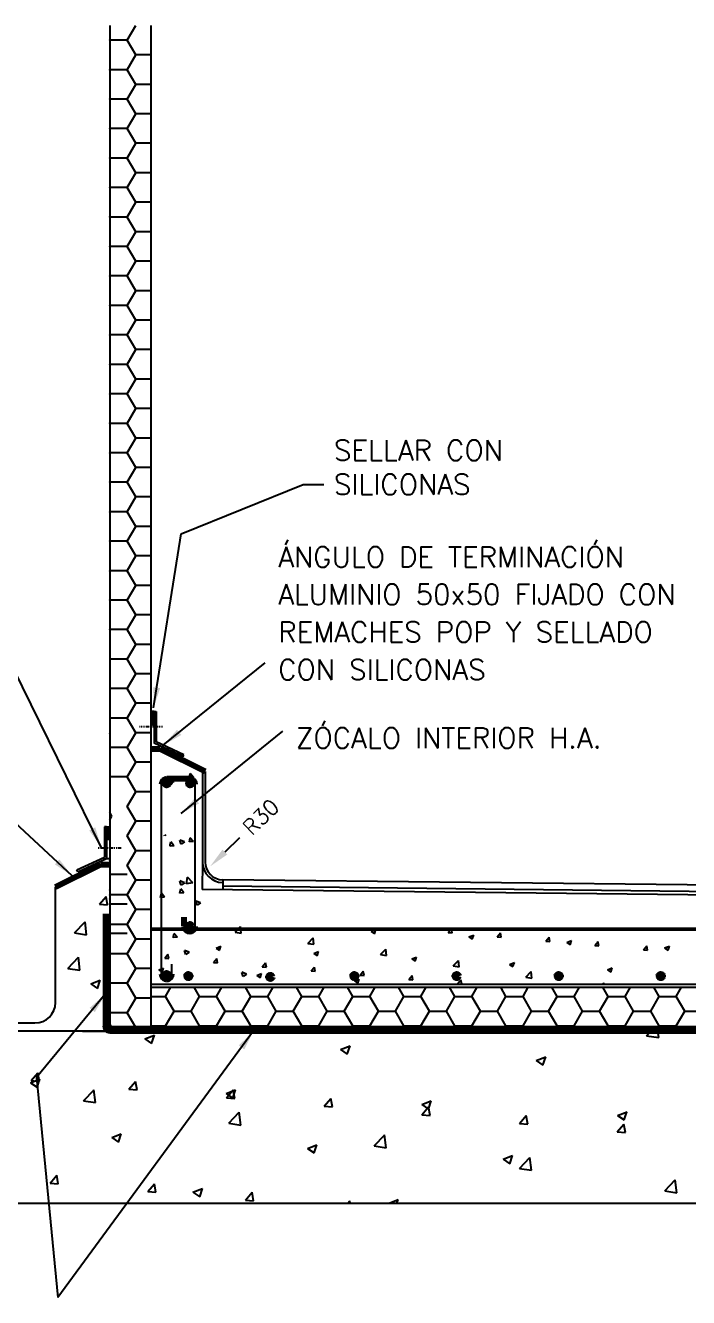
# Model space of a CAD drawing. Extents: x 20 to 15395, y -28849 to -19999.
# Drawn here: x 1567 to 2541, y -27824 to -25955 of the extents above; entities that cross this region are included whole.
import ezdxf
from ezdxf.enums import TextEntityAlignment as Align

# ---------------------------------------------------------------- set-up
doc = ezdxf.new("R2010")
doc.units = 0
doc.header["$LTSCALE"] = 0.1
doc.header["$MEASUREMENT"] = 0
doc.header["$PDMODE"] = 33
doc.linetypes.add('CEN2', pattern=[32, 16, -8, 0, -8])
doc.layers.get('DEFPOINTS').update_dxf_attribs({"linetype": 'CONTINUOUS'})
doc.layers.add('2.0', color=7, linetype='CONTINUOUS', lineweight=200)
for name, color, linetype in [('GR', 9, 'CONTINUOUS'), ('ISO-2', 24, 'CONTINUOUS'), ('ISO-FI', 140, 'CONTINUOUS'), ('ME', 7, 'CONTINUOUS'), ('MF', 8, 'CONTINUOUS'), ('TX', 13, 'CONTINUOUS')]:
    doc.layers.add(name, color=color, linetype=linetype)
doc.styles.add('ROMANS', font='romans')
doc.styles.get("Standard").update_dxf_attribs({"font": 'ITALIC'})
doc.dimstyles.new('RPM 1-15', dxfattribs={"dimscale": 15, "dimtxt": 1.5, "dimasz": 2, "dimexe": 0.0625, "dimexo": 0.38, "dimgap": 1, "dimtad": 0, "dimdec": 0, "dimtxsty": 'ROMANS', "dimcen": 2.5, "dimclrd": 256, "dimclre": 256, "dimclrt": 256, "dimazin": 0, "dimtfac": 1, "dimtdec": 0, "dimtmove": 0, "dimatfit": 1, "dimfxl": 1, "dimtolj": 1, "dimlwd": -1, "dimlwe": -1, "dimarcsym": 0})
doc.dimstyles.get("Standard").update_dxf_attribs({"dimtxt": 0.18, "dimasz": 0.18, "dimexe": 0.18, "dimexo": 0.0625, "dimgap": 0.09, "dimtad": 0, "dimtih": 1, "dimtoh": 1, "dimdec": 4, "dimzin": 0, "dimdsep": 46, "dimtxsty": 'Standard', "dimcen": 0.09, "dimadec": 0, "dimazin": 0, "dimtfac": 1, "dimtdec": 4, "dimtofl": 0, "dimtmove": 0, "dimatfit": 3, "dimfxl": 1, "dimtolj": 1, "dimtzin": 0, "dimarcsym": 0})

# ---------------------------------------------------------------- blocks, each defined once
blk = doc.blocks.new('*D424')
at = {"layer": 'DEFPOINTS', "color": 0, "transparency": 16777216}
for p in [(1857, -27172.6), (1838.4, -27190.7)]:
    blk.add_point(p, dxfattribs=at)
at = {"layer": 'TX', "transparency": 16777216}
blk.add_line((1881.4, -27148.8), (1859.9, -27169.8), dxfattribs=at)
blk.add_solid([(1856.4, -27166.2), (1863.4, -27173.4), (1838.4, -27190.7)], dxfattribs=at)
at = {"layer": 'TX', "transparency": 16777216, "insert": (1912.8, -27118.2), "char_height": 22.5, "attachment_point": 5, "rotation": 44.2828, "style": 'ROMANS'}
blk.add_mtext('\\A1;R30', dxfattribs=at)

msp = doc.modelspace()

# ---------------------------------------------------------------- hatches: boundary and pattern name
at = {"layer": 'TX'}
for points in [[(1751, -26982.2), (1756, -26982.2), (1756, -26963.3), (1751, -26963.3)], [(1796.1, -27033.9), (1798.2, -27029.4), (1781, -27021.5), (1778.9, -27026)], [(1691, -27151.4), (1686, -27151.4), (1686, -27132.5), (1691, -27132.5)], [(1646, -27203.2), (1643.9, -27198.6), (1661.1, -27190.7), (1663.1, -27195.3)]]:
    msp.add_hatch(color=256, dxfattribs=at).paths.add_polyline_path(points)

# ---------------------------------------------------------------- linework, layer by layer
at = {"layer": '2.0'}
for p, q in [((1765, -27018.8), (1751, -27018.8)), ((1831, -27051.6), (1765, -27018.8)), ((1808.4, -27062.3), (1774.9, -27062.3)), ((1611, -27220.9), (1677, -27188.1)), ((1677, -27188.1), (1691, -27188.1)), ((1684.7, -27260.6), (1684.7, -27425.2)), ((1685.4, -27260.6), (1685.4, -27425.2)), ((1686.1, -27260.6), (1686.1, -27425.2)), ((1686.7, -27260.6), (1686.7, -27425.2)), ((1687.4, -27260.6), (1687.4, -27425.2)), ((1800.3, -27278.5), (1800.3, -27265.4)), ((1691.4, -27429.2), (5348.4, -27429.2)), ((1691.4, -27429.8), (5348.4, -27429.8)), ((1691.4, -27430.5), (5348.4, -27430.5)), ((1691.4, -27431.2), (5348.4, -27431.2)), ((1691.4, -27431.8), (5348.4, -27431.8)), ((1691.4, -27432.5), (5348.4, -27432.5))]:
    msp.add_line(p, q, dxfattribs=at)
for centre, radius in [((1774.5, -27068.7), 3.15), ((1808.9, -27068.7), 3.15), ((1808.6, -27278.5), 3.15), ((1774.5, -27350.5), 3.15), ((1806.4, -27351.9), 3.17), ((1926.5, -27353.2), 3.15), ((2050.2, -27351.9), 3.17), ((2200.2, -27351.9), 3.17), ((2350.2, -27351.9), 3.17), ((2500.2, -27351.9), 3.17)]:
    msp.add_circle(centre, radius, dxfattribs=at)
for centre, radius, start, end in [((1775, -27070.3), 8, 90.587, 180), ((1808.3, -27070.3), 8, 0, 89.413), ((1808.3, -27278.5), 8, 180, 360), ((1775, -27348.9), 8, 180, 269.413), ((1774, -27348.9), 8, 270.587, 360), ((1691.4, -27425.2), 7.33, 180, 269.413), ((1691.4, -27425.2), 6.67, 180, 269.413), ((1691.4, -27425.2), 6, 180, 269.413), ((1691.4, -27425.2), 5.33, 180, 269.413), ((1691.4, -27425.2), 4.67, 180, 269.413), ((1691.4, -27425.2), 4, 180, 269.413)]:
    msp.add_arc(centre, radius, start, end, dxfattribs=at)
at = {"layer": 'GR'}
for p, q in [((1756, -26963.3), (1756, -27009.9)), ((1756, -26963.3), (1759, -26963.3)), ((1759, -26963.3), (1759, -27008)), ((1798.1, -27029.5), (1756, -27009.9)), ((1799.4, -27026.8), (1759, -27008)), ((1798.1, -27029.5), (1799.4, -27026.8)), ((1827, -27050.4), (1827, -27184.5)), ((1683, -27132.5), (1683, -27177.2)), ((1686, -27132.5), (1683, -27132.5)), ((1686, -27132.5), (1686, -27179.1)), ((1642.6, -27196.1), (1683, -27177.2)), ((1643.9, -27198.8), (1686, -27179.1)), ((1681, -27179.1), (1691, -27179.1)), ((1643.9, -27198.8), (1642.6, -27196.1)), ((5511.5, -27251.5), (1856.8, -27210.5)), ((1611, -27390.9), (1611, -27220.9)), ((5511.5, -27266), (1826.7, -27224.7)), ((5511.5, -27261), (1856.7, -27220)), ((1751, -27283.9), (5347.5, -27283.9)), ((1751, -27363.9), (5347.5, -27363.9)), ((1035.6, -27420.9), (1581, -27420.9)), ((1692.5, -27432.9), (1035.6, -27432.9)), ((1035.6, -27685.4), (6357.3, -27685.4))]:
    msp.add_line(p, q, dxfattribs=at)
for centre, start, end in [((1857.1, -27184.5), 180, 269.3579), ((1581, -27390.9), 270, 0)]:
    msp.add_arc(centre, 30, start, end, dxfattribs=at)
at = {"layer": 'ISO-2'}
for p, q in [((1716.6, -25977), (1729.1, -25955.3)), ((1691.6, -25977), (1691, -25975.9)), ((1691, -25978), (1691.6, -25977)), ((1716.6, -25977), (1691.6, -25977)), ((1729.1, -25998.6), (1716.6, -25977)), ((1716.6, -26020.3), (1729.1, -25998.6)), ((1751, -25998.6), (1729.1, -25998.6)), ((1691.6, -26020.3), (1691, -26019.2)), ((1691, -26021.3), (1691.6, -26020.3)), ((1716.6, -26020.3), (1691.6, -26020.3)), ((1729.1, -26041.9), (1716.6, -26020.3)), ((1716.6, -26063.6), (1729.1, -26041.9)), ((1751, -26041.9), (1729.1, -26041.9)), ((1691.6, -26063.6), (1691, -26062.5)), ((1691, -26064.6), (1691.6, -26063.6)), ((1716.6, -26063.6), (1691.6, -26063.6)), ((1729.1, -26085.2), (1716.6, -26063.6)), ((1716.6, -26106.9), (1729.1, -26085.2)), ((1751, -26085.2), (1729.1, -26085.2)), ((1691.6, -26106.9), (1691, -26105.8)), ((1691, -26107.9), (1691.6, -26106.9)), ((1716.6, -26106.9), (1691.6, -26106.9)), ((1729.1, -26128.5), (1716.6, -26106.9)), ((1716.6, -26150.2), (1729.1, -26128.5)), ((1751, -26128.5), (1729.1, -26128.5)), ((1691.6, -26150.2), (1691, -26149.1)), ((1691, -26151.2), (1691.6, -26150.2)), ((1716.6, -26150.2), (1691.6, -26150.2)), ((1729.1, -26171.8), (1716.6, -26150.2)), ((1716.6, -26193.5), (1729.1, -26171.8)), ((1751, -26171.8), (1729.1, -26171.8)), ((1691.6, -26193.5), (1691, -26192.4)), ((1691, -26194.5), (1691.6, -26193.5)), ((1716.6, -26193.5), (1691.6, -26193.5)), ((1729.1, -26215.1), (1716.6, -26193.5)), ((1716.6, -26236.8), (1729.1, -26215.1)), ((1751, -26215.1), (1729.1, -26215.1)), ((1691.6, -26236.8), (1691, -26235.7)), ((1691, -26237.8), (1691.6, -26236.8)), ((1716.6, -26236.8), (1691.6, -26236.8)), ((1729.1, -26258.4), (1716.6, -26236.8)), ((1716.6, -26280.1), (1729.1, -26258.4)), ((1751, -26258.4), (1729.1, -26258.4)), ((1691.6, -26280.1), (1691, -26279)), ((1691, -26281.1), (1691.6, -26280.1)), ((1716.6, -26280.1), (1691.6, -26280.1)), ((1729.1, -26301.7), (1716.6, -26280.1)), ((1716.6, -26323.4), (1729.1, -26301.7)), ((1751, -26301.7), (1729.1, -26301.7)), ((1691.6, -26323.4), (1691, -26322.3)), ((1691, -26324.4), (1691.6, -26323.4)), ((1716.6, -26323.4), (1691.6, -26323.4)), ((1729.1, -26345), (1716.6, -26323.4)), ((1716.6, -26366.7), (1729.1, -26345)), ((1751, -26345), (1729.1, -26345)), ((1691.6, -26366.7), (1691, -26365.7)), ((1691, -26367.7), (1691.6, -26366.7)), ((1716.6, -26366.7), (1691.6, -26366.7)), ((1729.1, -26388.3), (1716.6, -26366.7)), ((1716.6, -26410), (1729.1, -26388.3)), ((1751, -26388.3), (1729.1, -26388.3)), ((1691.6, -26410), (1691, -26409)), ((1691, -26411), (1691.6, -26410)), ((1716.6, -26410), (1691.6, -26410)), ((1729.1, -26431.6), (1716.6, -26410)), ((1716.6, -26453.3), (1729.1, -26431.6)), ((1751, -26431.6), (1729.1, -26431.6)), ((1691.6, -26453.3), (1691, -26452.3)), ((1691, -26454.3), (1691.6, -26453.3)), ((1716.6, -26453.3), (1691.6, -26453.3)), ((1729.1, -26474.9), (1716.6, -26453.3)), ((1716.6, -26496.6), (1729.1, -26474.9)), ((1751, -26474.9), (1729.1, -26474.9)), ((1691.6, -26496.6), (1691, -26495.6)), ((1691, -26497.6), (1691.6, -26496.6)), ((1716.6, -26496.6), (1691.6, -26496.6)), ((1729.1, -26518.2), (1716.6, -26496.6)), ((1716.6, -26539.9), (1729.1, -26518.2)), ((1751, -26518.2), (1729.1, -26518.2)), ((1691.6, -26539.9), (1691, -26538.9)), ((1691, -26540.9), (1691.6, -26539.9)), ((1716.6, -26539.9), (1691.6, -26539.9)), ((1729.1, -26561.5), (1716.6, -26539.9)), ((1716.6, -26583.2), (1729.1, -26561.5)), ((1751, -26561.5), (1729.1, -26561.5)), ((1691.6, -26583.2), (1691, -26582.2)), ((1691, -26584.2), (1691.6, -26583.2)), ((1716.6, -26583.2), (1691.6, -26583.2)), ((1729.1, -26604.8), (1716.6, -26583.2)), ((1716.6, -26626.5), (1729.1, -26604.8)), ((1751, -26604.8), (1729.1, -26604.8)), ((1691.6, -26626.5), (1691, -26625.5)), ((1691, -26627.5), (1691.6, -26626.5)), ((1716.6, -26626.5), (1691.6, -26626.5)), ((1729.1, -26648.1), (1716.6, -26626.5)), ((1716.6, -26669.8), (1729.1, -26648.1)), ((1751, -26648.1), (1729.1, -26648.1)), ((1691.6, -26669.8), (1691, -26668.8)), ((1691, -26670.8), (1691.6, -26669.8)), ((1716.6, -26669.8), (1691.6, -26669.8)), ((1729.1, -26691.4), (1716.6, -26669.8)), ((1716.6, -26713.1), (1729.1, -26691.4)), ((1751, -26691.4), (1729.1, -26691.4)), ((1691.6, -26713.1), (1691, -26712.1)), ((1691, -26714.1), (1691.6, -26713.1)), ((1716.6, -26713.1), (1691.6, -26713.1)), ((1729.1, -26734.7), (1716.6, -26713.1)), ((1716.6, -26756.4), (1729.1, -26734.7)), ((1751, -26734.7), (1729.1, -26734.7)), ((1691.6, -26756.4), (1691, -26755.4)), ((1691, -26757.4), (1691.6, -26756.4)), ((1716.6, -26756.4), (1691.6, -26756.4)), ((1729.1, -26778), (1716.6, -26756.4)), ((1716.6, -26799.7), (1729.1, -26778)), ((1751, -26778), (1729.1, -26778)), ((1691.6, -26799.7), (1691, -26798.7)), ((1691, -26800.7), (1691.6, -26799.7)), ((1716.6, -26799.7), (1691.6, -26799.7)), ((1729.1, -26821.3), (1716.6, -26799.7)), ((1716.6, -26843), (1729.1, -26821.3)), ((1751, -26821.3), (1729.1, -26821.3)), ((1691.6, -26843), (1691, -26842)), ((1691, -26844), (1691.6, -26843)), ((1716.6, -26843), (1691.6, -26843)), ((1729.1, -26864.6), (1716.6, -26843)), ((1716.6, -26886.3), (1729.1, -26864.6)), ((1751, -26864.6), (1729.1, -26864.6)), ((1716.6, -26886.3), (1691.6, -26886.3)), ((1729.1, -26907.9), (1716.6, -26886.3)), ((1716.6, -26929.6), (1729.1, -26907.9)), ((1751, -26907.9), (1729.1, -26907.9)), ((1716.6, -26929.6), (1691.6, -26929.6)), ((1729.1, -26951.2), (1716.6, -26929.6)), ((1716.6, -26972.9), (1729.1, -26951.2)), ((1751, -26951.2), (1729.1, -26951.2)), ((1716.6, -26972.9), (1691.6, -26972.9)), ((1729.1, -26994.5), (1716.6, -26972.9)), ((1691.6, -26995.5), (1691, -26994.5)), ((1691, -26996.6), (1691.6, -26995.5)), ((1716.6, -27016.2), (1729.1, -26994.5)), ((1751, -26994.5), (1729.1, -26994.5)), ((1716.6, -27016.2), (1691.6, -27016.2)), ((1729.1, -27037.8), (1716.6, -27016.2)), ((1716.6, -27059.5), (1729.1, -27037.8)), ((1751, -27037.8), (1729.1, -27037.8)), ((1716.6, -27059.5), (1691.6, -27059.5)), ((1729.1, -27081.1), (1716.6, -27059.5)), ((1716.6, -27102.8), (1729.1, -27081.1)), ((1751, -27081.1), (1729.1, -27081.1)), ((1694.1, -27117.2), (1691, -27111.8)), ((1691, -27122.5), (1694.1, -27117.2)), ((1729.1, -27124.5), (1716.6, -27102.8)), ((1716.6, -27146.1), (1729.1, -27124.5)), ((1751, -27124.5), (1729.1, -27124.5)), ((1691.6, -27138.8), (1691, -27137.8)), ((1691, -27139.9), (1691.6, -27138.8)), ((1729.1, -27167.8), (1716.6, -27146.1)), ((1716.6, -27189.4), (1729.1, -27167.8)), ((1751, -27167.8), (1729.1, -27167.8)), ((1691.6, -27182.1), (1691, -27181.1)), ((1691, -27183.2), (1691.6, -27182.1)), ((1729.1, -27211.1), (1716.6, -27189.4)), ((1716.6, -27202.8), (1691.6, -27202.8)), ((1716.6, -27232.7), (1729.1, -27211.1)), ((1751, -27211.1), (1729.1, -27211.1)), ((1691.6, -27225.4), (1691, -27224.4)), ((1691, -27226.5), (1691.6, -27225.4)), ((1691.6, -27232.7), (1691, -27231.7)), ((1691, -27233.7), (1691.6, -27232.7)), ((1691.6, -27239.1), (1691, -27238)), ((1691, -27240.1), (1691.6, -27239.1)), ((1691.6, -27246.1), (1691, -27245.1)), ((1691.6, -27246.3), (1691, -27245.3)), ((1691, -27247.1), (1691.6, -27246.1)), ((1691, -27247.4), (1691.6, -27246.3)), ((1716.6, -27232.7), (1691.6, -27232.7)), ((1716.6, -27246.1), (1691.6, -27246.1)), ((1729.1, -27254.4), (1716.6, -27232.7)), ((1716.6, -27276), (1729.1, -27254.4)), ((1751, -27254.4), (1729.1, -27254.4)), ((1716.6, -27276), (1691.6, -27276)), ((1729.1, -27297.7), (1716.6, -27276)), ((1691.6, -27289.4), (1691, -27288.4)), ((1691, -27290.4), (1691.6, -27289.4)), ((1716.6, -27289.4), (1691.6, -27289.4)), ((1716.6, -27319.3), (1729.1, -27297.7)), ((1751, -27297.7), (1729.1, -27297.7)), ((1691.6, -27312), (1691, -27311)), ((1691, -27313.1), (1691.6, -27312)), ((1691.6, -27319.3), (1691, -27318.3)), ((1691, -27320.3), (1691.6, -27319.3)), ((1716.6, -27319.3), (1691.6, -27319.3)), ((1729.1, -27341), (1716.6, -27319.3)), ((1716.6, -27362.6), (1729.1, -27341)), ((1751, -27341), (1729.1, -27341)), ((1691.6, -27362.6), (1691, -27361.6)), ((1691, -27363.6), (1691.6, -27362.6)), ((1716.6, -27362.6), (1691.6, -27362.6)), ((1729.1, -27384.3), (1716.6, -27362.6)), ((1772.8, -27381.9), (1780.6, -27368.4)), ((1822.8, -27381.9), (1815, -27368.4)), ((1847.8, -27381.9), (1855.6, -27368.4)), ((1897.8, -27381.9), (1890, -27368.4)), ((1922.8, -27381.9), (1930.6, -27368.4)), ((1972.8, -27381.9), (1965, -27368.4)), ((1997.8, -27381.9), (2005.6, -27368.4)), ((2047.8, -27381.9), (2040, -27368.4)), ((2072.8, -27381.9), (2080.6, -27368.4)), ((2122.8, -27381.9), (2115, -27368.4)), ((2147.8, -27381.9), (2155.6, -27368.4)), ((2197.8, -27381.9), (2190, -27368.4)), ((2222.8, -27381.9), (2230.6, -27368.4)), ((2272.8, -27381.9), (2265, -27368.4)), ((2297.8, -27381.9), (2305.6, -27368.4)), ((2347.8, -27381.9), (2340, -27368.4)), ((2372.8, -27381.9), (2380.6, -27368.4)), ((2422.8, -27381.9), (2415, -27368.4)), ((2447.8, -27381.9), (2455.6, -27368.4)), ((2497.8, -27381.9), (2490, -27368.4)), ((2522.8, -27381.9), (2530.6, -27368.4)), ((1716.6, -27405.9), (1729.1, -27384.3)), ((1751, -27384.3), (1729.1, -27384.3)), ((1751, -27381.9), (1772.8, -27381.9)), ((1785.3, -27403.5), (1772.8, -27381.9)), ((1810.3, -27403.5), (1822.8, -27381.9)), ((1822.8, -27381.9), (1847.8, -27381.9)), ((1860.3, -27403.5), (1847.8, -27381.9)), ((1885.3, -27403.5), (1897.8, -27381.9)), ((1897.8, -27381.9), (1922.8, -27381.9)), ((1935.3, -27403.5), (1922.8, -27381.9)), ((1960.3, -27403.5), (1972.8, -27381.9)), ((1972.8, -27381.9), (1997.8, -27381.9)), ((2010.3, -27403.5), (1997.8, -27381.9)), ((2035.3, -27403.5), (2047.8, -27381.9)), ((2047.8, -27381.9), (2072.8, -27381.9)), ((2085.3, -27403.5), (2072.8, -27381.9)), ((2110.3, -27403.5), (2122.8, -27381.9)), ((2122.8, -27381.9), (2147.8, -27381.9)), ((2160.3, -27403.5), (2147.8, -27381.9)), ((2185.3, -27403.5), (2197.8, -27381.9)), ((2197.8, -27381.9), (2222.8, -27381.9)), ((2235.3, -27403.5), (2222.8, -27381.9)), ((2260.3, -27403.5), (2272.8, -27381.9)), ((2272.8, -27381.9), (2297.8, -27381.9)), ((2310.3, -27403.5), (2297.8, -27381.9)), ((2335.3, -27403.5), (2347.8, -27381.9)), ((2347.8, -27381.9), (2372.8, -27381.9)), ((2385.3, -27403.5), (2372.8, -27381.9)), ((2410.3, -27403.5), (2422.8, -27381.9)), ((2422.8, -27381.9), (2447.8, -27381.9)), ((2460.3, -27403.5), (2447.8, -27381.9)), ((2485.3, -27403.5), (2497.8, -27381.9)), ((2497.8, -27381.9), (2522.8, -27381.9)), ((2535.3, -27403.5), (2522.8, -27381.9)), ((1691.6, -27405.9), (1691, -27404.9)), ((1691, -27406.9), (1691.6, -27405.9)), ((1716.6, -27405.9), (1691.6, -27405.9)), ((1729.1, -27427.6), (1716.6, -27405.9)), ((1772.8, -27425.2), (1785.3, -27403.5)), ((1785.3, -27403.5), (1810.3, -27403.5)), ((1822.8, -27425.2), (1810.3, -27403.5)), ((1847.8, -27425.2), (1860.3, -27403.5)), ((1860.3, -27403.5), (1885.3, -27403.5)), ((1897.8, -27425.2), (1885.3, -27403.5)), ((1922.8, -27425.2), (1935.3, -27403.5)), ((1935.3, -27403.5), (1960.3, -27403.5)), ((1972.8, -27425.2), (1960.3, -27403.5)), ((1997.8, -27425.2), (2010.3, -27403.5)), ((2010.3, -27403.5), (2035.3, -27403.5)), ((2047.8, -27425.2), (2035.3, -27403.5)), ((2072.8, -27425.2), (2085.3, -27403.5)), ((2085.3, -27403.5), (2110.3, -27403.5)), ((2122.8, -27425.2), (2110.3, -27403.5)), ((2147.8, -27425.2), (2160.3, -27403.5)), ((2160.3, -27403.5), (2185.3, -27403.5)), ((2197.8, -27425.2), (2185.3, -27403.5)), ((2222.8, -27425.2), (2235.3, -27403.5)), ((2235.3, -27403.5), (2260.3, -27403.5)), ((2272.8, -27425.2), (2260.3, -27403.5)), ((2297.8, -27425.2), (2310.3, -27403.5)), ((2310.3, -27403.5), (2335.3, -27403.5)), ((2347.8, -27425.2), (2335.3, -27403.5)), ((2372.8, -27425.2), (2385.3, -27403.5)), ((2385.3, -27403.5), (2410.3, -27403.5)), ((2422.8, -27425.2), (2410.3, -27403.5)), ((2447.8, -27425.2), (2460.3, -27403.5)), ((2460.3, -27403.5), (2485.3, -27403.5)), ((2497.8, -27425.2), (2485.3, -27403.5)), ((2522.8, -27425.2), (2535.3, -27403.5)), ((2535.3, -27403.5), (2560.3, -27403.5)), ((1694.1, -27427.6), (1691, -27422.2)), ((1693.7, -27428.4), (1694.1, -27427.6)), ((1729.1, -27427.6), (1728.7, -27428.4)), ((1751, -27427.6), (1729.1, -27427.6)), ((1751, -27425.2), (1772.8, -27425.2)), ((1774.6, -27428.4), (1772.8, -27425.2)), ((1820.9, -27428.4), (1822.8, -27425.2)), ((1822.8, -27425.2), (1847.8, -27425.2)), ((1849.6, -27428.4), (1847.8, -27425.2)), ((1895.9, -27428.4), (1897.8, -27425.2)), ((1897.8, -27425.2), (1922.8, -27425.2)), ((1924.6, -27428.4), (1922.8, -27425.2)), ((1970.9, -27428.4), (1972.8, -27425.2)), ((1972.8, -27425.2), (1997.8, -27425.2)), ((1999.6, -27428.4), (1997.8, -27425.2)), ((2045.9, -27428.4), (2047.8, -27425.2)), ((2047.8, -27425.2), (2072.8, -27425.2)), ((2074.6, -27428.4), (2072.8, -27425.2)), ((2120.9, -27428.4), (2122.8, -27425.2)), ((2122.8, -27425.2), (2147.8, -27425.2)), ((2149.6, -27428.4), (2147.8, -27425.2)), ((2195.9, -27428.4), (2197.8, -27425.2)), ((2197.8, -27425.2), (2222.8, -27425.2)), ((2224.6, -27428.4), (2222.8, -27425.2)), ((2270.9, -27428.4), (2272.8, -27425.2)), ((2272.8, -27425.2), (2297.8, -27425.2)), ((2299.6, -27428.4), (2297.8, -27425.2)), ((2345.9, -27428.4), (2347.8, -27425.2)), ((2347.8, -27425.2), (2372.8, -27425.2)), ((2374.6, -27428.4), (2372.8, -27425.2)), ((2420.9, -27428.4), (2422.8, -27425.2)), ((2422.8, -27425.2), (2447.8, -27425.2)), ((2449.6, -27428.4), (2447.8, -27425.2)), ((2495.9, -27428.4), (2497.8, -27425.2)), ((2497.8, -27425.2), (2522.8, -27425.2)), ((2524.6, -27428.4), (2522.8, -27425.2))]:
    msp.add_line(p, q, dxfattribs=at)
at = {"layer": 'ISO-FI'}
for p, q in [((1691, -25955.3), (1691, -27428.4)), ((1751, -25955.3), (1751, -27428.4)), ((1751, -27368.4), (5297.5, -27368.4)), ((1651, -27432.9), (5351.5, -27432.9)), ((1691, -27428.4), (5297.5, -27428.4))]:
    msp.add_line(p, q, dxfattribs=at)
at = {"layer": 'ME'}
for p, q in [((1767, -27348.9), (1767, -27070.3)), ((1816.3, -27278.5), (1816.3, -27070.3)), ((1684.1, -27260.5), (1684.1, -27425.2)), ((1782, -27348.9), (1782, -27334.3))]:
    msp.add_line(p, q, dxfattribs=at)
at = {"layer": 'MF'}
for p, q in [((1807.7, -27060.8), (1808.9, -27054.5)), ((1813.7, -27060.3), (1807.7, -27060.8)), ((1813.7, -27060.3), (1808.9, -27054.5)), ((1831, -27051.6), (1831, -27184.5)), ((1779.3, -27067.1), (1779.7, -27065)), ((1785.3, -27066.5), (1779.3, -27067.1)), ((1779.7, -27065), (1780.5, -27070.3)), ((1784.1, -27065.1), (1780.5, -27070.3)), ((1785.3, -27066.5), (1784.1, -27065.1)), ((1771.5, -27145.9), (1771.1, -27144.6)), ((1773.3, -27144.6), (1771.5, -27145.9)), ((1779.7, -27159.2), (1780.5, -27155)), ((1784.1, -27159.3), (1780.5, -27155)), ((1795.8, -27158.3), (1793.8, -27152.2)), ((1800.8, -27154.9), (1793.8, -27152.2)), ((1800.8, -27154.9), (1795.8, -27158.3)), ((1807.7, -27155), (1808.9, -27148.7)), ((1813.7, -27154.5), (1807.7, -27155)), ((1813.7, -27154.5), (1808.9, -27148.7)), ((1779.3, -27161.3), (1779.7, -27159.2)), ((1785.3, -27160.7), (1779.3, -27161.3)), ((1785.3, -27160.7), (1784.1, -27159.3)), ((1827.1, -27184.5), (1826.7, -27224.7)), ((1800.8, -27215), (1793.8, -27212.3)), ((1795.8, -27218.4), (1793.8, -27212.4)), ((1803.7, -27216.4), (1804.8, -27206.9)), ((1812.6, -27215), (1804.8, -27206.9)), ((1856.8, -27210.5), (1856.7, -27225)), ((1765.5, -27236.5), (1766.6, -27230.2)), ((1771.4, -27236), (1766.6, -27230.2)), ((1793.8, -27230.2), (1793.9, -27229.8)), ((1797.7, -27229.9), (1793.8, -27230.2)), ((1793.9, -27229.8), (1795, -27224)), ((1799.8, -27229.7), (1795, -27223.9)), ((1800.8, -27215), (1795.8, -27218.4)), ((1799.8, -27229.7), (1797.7, -27229.9)), ((1812.6, -27215), (1803.7, -27216.4)), ((1675.7, -27246.4), (1685.3, -27234.9)), ((1675.7, -27246.4), (1687.6, -27247.5)), ((1687.6, -27247.5), (1685.3, -27234.9)), ((1771.4, -27236), (1765.4, -27236.5)), ((1824.3, -27244.5), (1817.3, -27241.8)), ((1819.3, -27247.9), (1817.3, -27241.8)), ((1824.3, -27244.5), (1819.3, -27247.8)), ((1639.1, -27288.6), (1654.6, -27272.3)), ((1656.8, -27291.3), (1654.6, -27272.3)), ((5347.5, -27281.9), (1751, -27281.9)), ((1875, -27287.4), (1882.8, -27279.3)), ((1883.9, -27288.8), (1882.8, -27279.3)), ((2074.7, -27286.5), (2081.7, -27283.8)), ((2074.7, -27286.5), (2079.6, -27289.9)), ((2079.6, -27289.9), (2081.6, -27283.8)), ((2188, -27288.1), (2192.8, -27282.4)), ((2193.9, -27288.6), (2192.8, -27282.4)), ((1639.1, -27288.6), (1656.8, -27291.3)), ((1784.1, -27295.5), (1785.3, -27289.2)), ((1790.1, -27294.9), (1784.1, -27295.4)), ((1790.1, -27294.9), (1785.3, -27289.2)), ((1875, -27287.4), (1883.9, -27288.8)), ((1981.7, -27304), (1989.5, -27295.8)), ((1981.7, -27304), (1990.6, -27305.3)), ((1990.6, -27305.3), (1989.5, -27295.8)), ((2188, -27288.1), (2193.9, -27288.6)), ((2218.4, -27294.5), (2225.4, -27291.8)), ((2218.4, -27294.5), (2223.3, -27297.9)), ((2223.3, -27297.9), (2225.4, -27291.8)), ((2259.7, -27294.4), (2264.5, -27288.6)), ((2259.7, -27294.4), (2265.7, -27294.9)), ((2265.7, -27294.9), (2264.5, -27288.6)), ((2331.4, -27300.6), (2336.2, -27294.9)), ((2331.4, -27300.6), (2337.4, -27301.2)), ((2337.4, -27301.2), (2336.2, -27294.9)), ((2362.1, -27302.5), (2369.1, -27299.8)), ((2362.1, -27302.5), (2367.1, -27305.9)), ((2367, -27305.9), (2369.1, -27299.8)), ((2403.1, -27306.9), (2408, -27301.2)), ((2409.1, -27307.5), (2407.9, -27301.2)), ((1629.1, -27340.7), (1644.7, -27324.4)), ((1646.9, -27343.4), (1644.7, -27324.4)), ((1771.5, -27325.7), (1776.3, -27319.9)), ((1777.4, -27326.2), (1776.3, -27319.9)), ((1807.6, -27316.9), (1800.6, -27314.2)), ((1802.7, -27320.2), (1800.6, -27314.2)), ((1807.6, -27316.9), (1802.6, -27320.2)), ((1846.9, -27310.8), (1853.9, -27308.1)), ((1846.9, -27310.8), (1851.9, -27314.1)), ((1851.9, -27314.1), (1853.9, -27308.1)), ((1990.6, -27318.8), (1997.6, -27316.1)), ((1990.6, -27318.8), (1995.6, -27322.1)), ((1995.6, -27322.1), (1997.6, -27316.1)), ((2088.4, -27320.5), (2096.2, -27312.4)), ((2088.4, -27320.5), (2097.3, -27321.9)), ((2097.3, -27321.9), (2096.2, -27312.4)), ((2134.3, -27326.8), (2141.4, -27324.1)), ((2139.3, -27330.1), (2141.3, -27324.1)), ((2403.1, -27306.9), (2409.1, -27307.4)), ((2474.9, -27313.2), (2479.7, -27307.5)), ((2474.9, -27313.2), (2480.8, -27313.7)), ((2480.8, -27313.7), (2479.7, -27307.5)), ((2505.8, -27310.5), (2512.8, -27307.8)), ((2505.8, -27310.5), (2510.8, -27313.9)), ((2510.8, -27313.9), (2512.8, -27307.9)), ((1629.1, -27340.7), (1646.9, -27343.4)), ((1762.9, -27343), (1769.9, -27340.3)), ((1762.9, -27343), (1767.9, -27346.4)), ((1767.9, -27346.4), (1769.9, -27340.3)), ((1771.5, -27325.7), (1777.5, -27326.2)), ((1843.2, -27331.9), (1848, -27326.2)), ((1843.2, -27331.9), (1849.2, -27332.5)), ((1849.2, -27332.5), (1848, -27326.2)), ((1914.9, -27338.2), (1919.8, -27332.5)), ((1914.9, -27338.2), (1920.9, -27338.7)), ((1920.9, -27338.7), (1919.7, -27332.5)), ((1986.7, -27344.5), (1991.5, -27338.7)), ((1992.6, -27345), (1991.5, -27338.8)), ((2134.3, -27326.8), (2139.3, -27330.1)), ((2195.2, -27337.1), (2203, -27328.9)), ((2195.2, -27337.1), (2204.1, -27338.4)), ((2204, -27338.4), (2202.9, -27328.9)), ((2278.1, -27334.8), (2285.1, -27332.1)), ((2278.1, -27334.8), (2283, -27338.1)), ((2283, -27338.1), (2285.1, -27332.1)), ((2421.8, -27342.8), (2428.8, -27340.1)), ((2421.8, -27342.8), (2426.7, -27346.1)), ((2426.7, -27346.1), (2428.8, -27340.1)), ((1662.9, -27363.5), (1676.9, -27358.1)), ((1672.9, -27370.2), (1676.9, -27358.1)), ((1891.6, -27349.1), (1884.6, -27346.4)), ((1886.7, -27352.5), (1884.6, -27346.5)), ((1891.6, -27349.1), (1886.7, -27352.5)), ((1906.6, -27351), (1913.6, -27348.3)), ((1906.6, -27351), (1911.6, -27354.4)), ((1911.6, -27354.4), (1913.6, -27348.3)), ((1986.7, -27344.5), (1992.6, -27345)), ((2050.3, -27359), (2057.3, -27356.3)), ((2050.3, -27359), (2055.3, -27362.4)), ((2055.3, -27362.4), (2057.3, -27356.3)), ((2058.4, -27350.8), (2063.2, -27345)), ((2058.4, -27350.8), (2064.4, -27351.3)), ((2064.4, -27351.3), (2063.2, -27345)), ((2130.1, -27357), (2134.9, -27351.3)), ((2130.1, -27357), (2136.1, -27357.6)), ((2136.1, -27357.6), (2134.9, -27351.3)), ((2201.8, -27363.3), (2206.7, -27357.6)), ((2207.8, -27363.8), (2206.6, -27357.6)), ((2301.9, -27353.6), (2309.7, -27345.5)), ((2301.9, -27353.6), (2310.8, -27355)), ((2310.8, -27355), (2309.7, -27345.5)), ((1662.9, -27363.5), (1672.9, -27370.2)), ((2201.8, -27363.3), (2207.8, -27363.8)), ((2278.4, -27363.9), (2278.4, -27363.8)), ((2414.7, -27363.9), (2416.4, -27362)), ((2416.6, -27363.9), (2416.4, -27362.1)), ((2479.4, -27439.7), (2485.9, -27432.9)), ((2497.1, -27442.4), (2496, -27432.9)), ((1742.3, -27444), (1756.3, -27438.7)), ((1742.3, -27444), (1752.3, -27450.8)), ((1752.2, -27450.8), (1756.3, -27438.7)), ((2029.7, -27460.1), (2043.8, -27454.7)), ((2039.7, -27466.8), (2043.7, -27454.7)), ((2479.4, -27439.7), (2497.2, -27442.4)), ((2029.7, -27460.1), (2039.7, -27466.8)), ((2317.2, -27476.1), (2331.2, -27470.7)), ((2327.1, -27482.8), (2331.2, -27470.7)), ((2317.2, -27476.1), (2327.1, -27482.8)), ((1574.3, -27508.6), (1588.3, -27503.2)), ((1574.3, -27508.6), (1584.2, -27515.3)), ((1575.5, -27505.6), (1585.1, -27494.1)), ((1575.5, -27505.6), (1587.4, -27506.7)), ((1584.2, -27515.3), (1588.3, -27503.2)), ((1587.4, -27506.7), (1585.1, -27494.1)), ((1718.9, -27518.2), (1728.6, -27506.7)), ((1730.9, -27519.2), (1728.6, -27506.7)), ((1652.1, -27535.2), (1667.7, -27518.9)), ((1669.9, -27537.9), (1667.6, -27518.9)), ((1718.9, -27518.2), (1730.9, -27519.2)), ((1861.7, -27524.6), (1875.7, -27519.2)), ((1861.7, -27524.6), (1871.7, -27531.3)), ((1862.4, -27530.7), (1872, -27519.2)), ((1871.6, -27531.3), (1875.7, -27519.2)), ((1874.3, -27531.8), (1872, -27519.2)), ((1652.1, -27535.2), (1669.9, -27537.9)), ((1862.4, -27530.7), (1874.3, -27531.8)), ((2005.8, -27543.3), (2015.5, -27531.8)), ((2005.8, -27543.3), (2017.8, -27544.3)), ((2017.8, -27544.3), (2015.5, -27531.8)), ((2149.1, -27540.6), (2163.1, -27535.2)), ((2149.1, -27540.6), (2159.1, -27547.3)), ((2149.3, -27555.8), (2158.9, -27544.3)), ((2161.2, -27556.9), (2158.9, -27544.3)), ((2159.1, -27547.3), (2163.1, -27535.2)), ((1865.5, -27568.3), (1881.1, -27552)), ((1883.3, -27571), (1881.1, -27552)), ((2149.3, -27555.8), (2161.3, -27556.9)), ((2292.8, -27568.4), (2302.4, -27556.9)), ((2304.7, -27569.4), (2302.4, -27556.9)), ((2436.6, -27556.6), (2450.6, -27551.2)), ((2436.6, -27556.6), (2446.5, -27563.3)), ((2446.5, -27563.3), (2450.5, -27551.2)), ((1693.7, -27589.1), (1707.7, -27583.7)), ((1703.6, -27595.8), (1707.6, -27583.7)), ((1865.5, -27568.3), (1883.3, -27571)), ((2079, -27601.4), (2094.6, -27585.1)), ((2096.8, -27604.1), (2094.5, -27585.1)), ((2292.8, -27568.4), (2304.7, -27569.4)), ((2436.2, -27580.9), (2445.8, -27569.4)), ((2436.2, -27580.9), (2448.2, -27582)), ((2448.1, -27582), (2445.8, -27569.4)), ((1693.7, -27589.1), (1703.6, -27595.8)), ((1981.1, -27605.1), (1995.1, -27599.7)), ((1991, -27611.8), (1995.1, -27599.7)), ((2079, -27601.4), (2096.8, -27604.1)), ((1981.1, -27605.1), (1991, -27611.8)), ((2268.5, -27621.1), (2282.5, -27615.7)), ((2268.5, -27621.1), (2278.5, -27627.8)), ((2278.4, -27627.8), (2282.5, -27615.7)), ((2292.4, -27634.5), (2308, -27618.3)), ((2310.2, -27637.2), (2308, -27618.3)), ((2292.4, -27634.5), (2310.2, -27637.2)), ((1603.2, -27656.1), (1612.9, -27644.6)), ((1603.2, -27656.1), (1615.2, -27657.1)), ((1615.2, -27657.1), (1612.9, -27644.6)), ((1746.7, -27668.6), (1756.3, -27657.1)), ((1758.6, -27669.7), (1756.3, -27657.1)), ((2505.9, -27667.6), (2521.5, -27651.4)), ((2523.7, -27670.3), (2521.4, -27651.4)), ((1746.7, -27668.6), (1758.6, -27669.7)), ((1813, -27669.6), (1827, -27664.2)), ((1813, -27669.6), (1823, -27676.3)), ((1823, -27676.3), (1827, -27664.2)), ((1890.1, -27681.2), (1899.8, -27669.7)), ((1902.1, -27682.2), (1899.8, -27669.7)), ((2505.9, -27667.6), (2523.7, -27670.3)), ((1890.1, -27681.2), (1902.1, -27682.2)), ((2040.6, -27685.4), (2043.2, -27682.2)), ((2043.8, -27685.4), (2043.2, -27682.2)), ((2101.2, -27685.4), (2114.5, -27680.2)), ((2112.7, -27685.4), (2114.4, -27680.2))]:
    msp.add_line(p, q, dxfattribs=at)
msp.add_arc((1857.1, -27184.5), 26, 180, 269.3579, dxfattribs=at)
at = {"layer": 'TX', "linetype": 'CEN2'}
for p, q in [((1768.3, -26985.6), (1734.3, -26985.6)), ((1673.7, -27163.6), (1707.7, -27163.6))]:
    msp.add_line(p, q, dxfattribs=at)
at = {"layer": 'TX'}
for points in [[(1751, -26982.2), (1756, -26982.2), (1756, -26963.3), (1751, -26963.3)], [(1691, -27151.4), (1686, -27151.4), (1686, -27132.5), (1691, -27132.5)]]:
    msp.add_lwpolyline(points, close=True, dxfattribs=at)

# ---------------------------------------------------------------- texts
at = {"layer": 'TX', "style": 'ROMANS'}
for s, p in [('ÁNGULO DE TERMINACIÓN', (1938.2, -26736.2)), ('ALUMINIO 50x50 FIJADO CON ', (1938.2, -26791.3)), ('REMACHES POP Y SELLADO', (1938.2, -26846.5)), ('CON SILICONAS', (1938.2, -26901.7)), ('ZÓCALO INTERIOR H.A.', (1964.3, -27002.1))]:
    msp.add_text(s, height=29.997, dxfattribs=at).set_placement(p, align=Align.MIDDLE_LEFT)
at = {"layer": 'TX', "insert": (2020.1, -26644.7), "char_height": 30, "attachment_point": 7, "style": 'ROMANS'}
msp.add_mtext('SELLAR CON\\PSILICONAS', dxfattribs=at)

# ---------------------------------------------------------------- dimensions: what is measured, and where the dimension line sits
at = {"layer": 'TX'}
dim = msp.add_radius_dim(center=(1857, -27172.6), mpoint=(1838.4, -27190.7), text='R30', dimstyle='RPM 1-15', override={"dimtmove": 1}, dxfattribs=at)
dim.commit()
dim.dimension.update_dxf_attribs({"geometry": '*D424', "text_midpoint": (1912.8, -27118.2), "dimtype": 164})

# ---------------------------------------------------------------- leaders
at = {"layer": 'TX', "annotation_type": 0, "has_hookline": 1}
for points, hookline_direction, text_width in [([(1755.2, -26957.9), (1795.6, -26702.1), (1975.1, -26629.7), (2005.1, -26629.7)], 0, 272.9), ([(1678.3, -27162.7), (1426.3, -26650.1), (1396.3, -26650.1)], 1, 452.9), ([(1635.4, -27204.6), (1365.7, -26954.6), (1335.7, -26954.6)], 1, 198.6)]:
    msp.add_leader(points, dimstyle='Standard', override={"dimtxt": 30, "dimasz": 30, "dimgap": 15, "dimtad": 0, "dimtih": 0, "dimdec": 0, "dimtxsty": 'ROMANS', "dimtdec": 0, "dimtix": 1, "dimtmove": 2}, dxfattribs=dict(at, hookline_direction=hookline_direction, text_width=text_width))
at = {"layer": 'TX'}
for points, dimstyle, override in [([(1769.5, -27012.8), (1919, -26891.7)], 'RPM 1-15', {"dimgap": 1, "dimtad": 0}), ([(1795.6, -27113.3), (1945.1, -26992.1)], 'RPM 1-15', {"dimgap": 1, "dimtad": 0}), ([(1684.1, -27378.8), (1583.1, -27501), (1614.7, -27824.3)], 'Standard', {"dimtxt": 30, "dimasz": 30, "dimgap": 15, "dimtih": 0, "dimdec": 0, "dimtxsty": 'ROMANS', "dimtdec": 0, "dimtix": 1, "dimtmove": 2}), ([(1902.1, -27432.6), (1614.7, -27824.3)], 'Standard', {"dimtxt": 30, "dimasz": 30, "dimgap": 15, "dimtad": 0, "dimtih": 0, "dimdec": 0, "dimtxsty": 'ROMANS', "dimtdec": 0, "dimtix": 1, "dimtmove": 2})]:
    msp.add_leader(points, dimstyle=dimstyle, override=override, dxfattribs=at)

doc.saveas('drawing.dxf')
